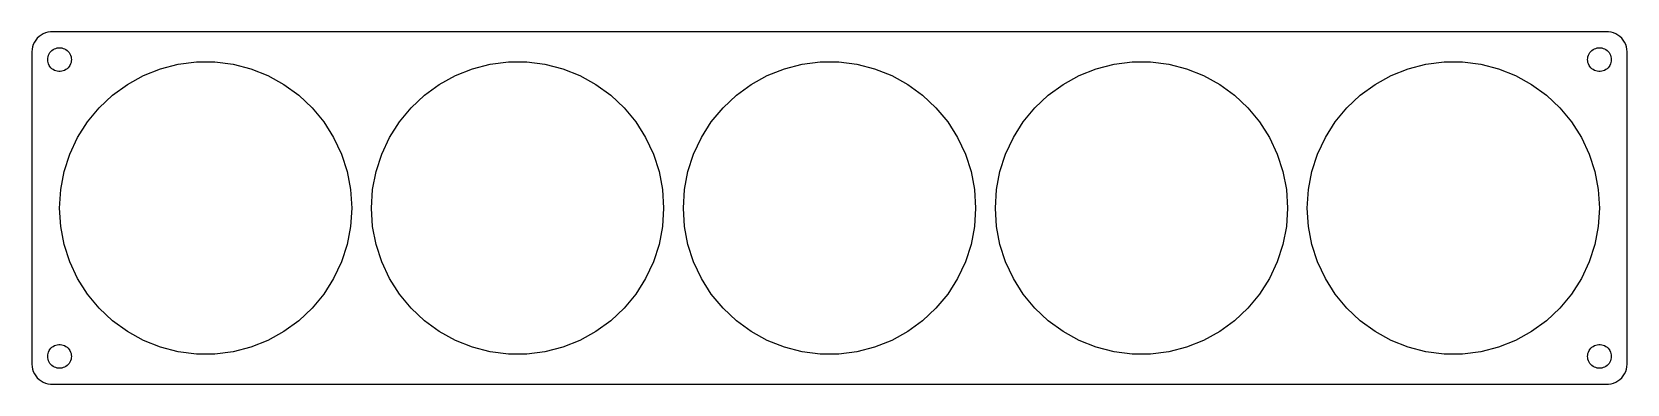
# Model space of a CAD drawing. Header units: metres. Extents: x -202 to 202, y -44 to 44.
import ezdxf

# ---------------------------------------------------------------- set-up
doc = ezdxf.new("R2010")
doc.units = ezdxf.units.M

msp = doc.modelspace()

# ---------------------------------------------------------------- linework, layer by layer
for p, q in [((-197.314, 44.4901), (-197.937, 44.4114)), ((197.314, 44.4901), (-197.314, 44.4901)), ((197.937, 44.4114), (197.314, 44.4901)), ((-201.843, 40.7434), (-201.961, 40.1267)), ((-201.649, 41.3406), (-201.843, 40.7434)), ((-201.382, 41.9088), (-201.649, 41.3406)), ((-201.045, 42.4389), (-201.382, 41.9088)), ((-200.645, 42.9227), (-201.045, 42.4389)), ((-200.187, 43.3526), (-200.645, 42.9227)), ((-199.679, 43.7216), (-200.187, 43.3526)), ((-199.129, 44.0241), (-199.679, 43.7216)), ((-198.545, 44.2553), (-199.129, 44.0241)), ((-197.937, 44.4114), (-198.545, 44.2553)), ((-195.927, 40.3532), (-195.562, 40.4469)), ((-195.562, 40.4469), (-195.188, 40.4941)), ((-195.188, 40.4941), (-194.812, 40.4941)), ((-194.812, 40.4941), (-194.438, 40.4469)), ((-194.438, 40.4469), (-194.073, 40.3532)), ((194.073, 40.3532), (194.438, 40.4469)), ((194.438, 40.4469), (194.812, 40.4941)), ((194.812, 40.4941), (195.188, 40.4941)), ((195.188, 40.4941), (195.562, 40.4469)), ((195.562, 40.4469), (195.927, 40.3532)), ((198.545, 44.2553), (197.937, 44.4114)), ((199.129, 44.0241), (198.545, 44.2553)), ((199.679, 43.7216), (199.129, 44.0241)), ((200.187, 43.3526), (199.679, 43.7216)), ((200.645, 42.9227), (200.187, 43.3526)), ((201.045, 42.4389), (200.645, 42.9227)), ((201.382, 41.9088), (201.045, 42.4389)), ((201.649, 41.3406), (201.382, 41.9088)), ((201.843, 40.7434), (201.649, 41.3406)), ((201.961, 40.1267), (201.843, 40.7434)), ((-201.961, 40.1267), (-202, 39.5)), ((-202, 39.5), (-202, -39.5)), ((-198, 37.5), (-197.976, 37.876)), ((-197.976, 37.124), (-198, 37.5)), ((-197.976, 37.876), (-197.906, 38.2461)), ((-197.906, 36.7539), (-197.976, 37.124)), ((-197.906, 38.2461), (-197.789, 38.6044)), ((-197.789, 36.3956), (-197.906, 36.7539)), ((-197.789, 38.6044), (-197.629, 38.9453)), ((-197.629, 36.0547), (-197.789, 36.3956)), ((-197.629, 38.9453), (-197.427, 39.2634)), ((-197.427, 39.2634), (-197.187, 39.5536)), ((-197.187, 39.5536), (-196.912, 39.8115)), ((-196.912, 39.8115), (-196.607, 40.033)), ((-196.607, 40.033), (-196.277, 40.2145)), ((-196.277, 40.2145), (-195.927, 40.3532)), ((-194.073, 40.3532), (-193.723, 40.2145)), ((-193.723, 40.2145), (-193.393, 40.033)), ((-193.393, 40.033), (-193.088, 39.8115)), ((-193.088, 39.8115), (-192.813, 39.5536)), ((-192.813, 39.5536), (-192.573, 39.2634)), ((-192.573, 39.2634), (-192.371, 38.9453)), ((-192.371, 38.9453), (-192.211, 38.6044)), ((-192.211, 36.3956), (-192.371, 36.0547)), ((-192.211, 38.6044), (-192.094, 38.2461)), ((-192.094, 36.7539), (-192.211, 36.3956)), ((-192.094, 38.2461), (-192.024, 37.876)), ((-192.024, 37.124), (-192.094, 36.7539)), ((-192.024, 37.876), (-192, 37.5)), ((-192, 37.5), (-192.024, 37.124)), ((-164.933, 36.3446), (-160.323, 36.927)), ((-160.323, 36.927), (-155.677, 36.927)), ((-155.677, 36.927), (-151.067, 36.3446)), ((-85.9331, 36.3446), (-81.3232, 36.927)), ((-81.3232, 36.927), (-76.6767, 36.927)), ((-76.6767, 36.927), (-72.0669, 36.3446)), ((-6.93311, 36.3446), (-2.32324, 36.927)), ((-2.32324, 36.927), (2.32324, 36.927)), ((2.32324, 36.927), (6.93311, 36.3446)), ((72.0669, 36.3446), (76.6767, 36.927)), ((76.6767, 36.927), (81.3232, 36.927)), ((81.3232, 36.927), (85.9331, 36.3446)), ((151.067, 36.3446), (155.677, 36.927)), ((155.677, 36.927), (160.323, 36.927)), ((160.323, 36.927), (164.933, 36.3446)), ((192, 37.5), (192.024, 37.876)), ((192.024, 37.124), (192, 37.5)), ((192.024, 37.876), (192.094, 38.2461)), ((192.094, 36.7539), (192.024, 37.124)), ((192.094, 38.2461), (192.211, 38.6044)), ((192.211, 36.3956), (192.094, 36.7539)), ((192.211, 38.6044), (192.371, 38.9453)), ((192.371, 36.0547), (192.211, 36.3956)), ((192.371, 38.9453), (192.573, 39.2634)), ((192.573, 39.2634), (192.813, 39.5536)), ((192.813, 39.5536), (193.088, 39.8115)), ((193.088, 39.8115), (193.393, 40.033)), ((193.393, 40.033), (193.723, 40.2145)), ((193.723, 40.2145), (194.073, 40.3532)), ((195.927, 40.3532), (196.277, 40.2145)), ((196.277, 40.2145), (196.607, 40.033)), ((196.607, 40.033), (196.912, 39.8115)), ((196.912, 39.8115), (197.187, 39.5536)), ((197.187, 39.5536), (197.427, 39.2634)), ((197.427, 39.2634), (197.629, 38.9453)), ((197.629, 38.9453), (197.789, 38.6044)), ((197.789, 36.3956), (197.629, 36.0547)), ((197.789, 38.6044), (197.906, 38.2461)), ((197.906, 36.7539), (197.789, 36.3956)), ((197.906, 38.2461), (197.976, 37.876)), ((197.976, 37.124), (197.906, 36.7539)), ((197.976, 37.876), (198, 37.5)), ((198, 37.5), (197.976, 37.124)), ((202, 39.5), (201.961, 40.1267)), ((202, -39.5), (202, 39.5)), ((-197.427, 35.7366), (-197.629, 36.0547)), ((-197.187, 35.4464), (-197.427, 35.7366)), ((-196.912, 35.1885), (-197.187, 35.4464)), ((-196.607, 34.967), (-196.912, 35.1885)), ((-196.277, 34.7855), (-196.607, 34.967)), ((-195.927, 34.6468), (-196.277, 34.7855)), ((-195.562, 34.5531), (-195.927, 34.6468)), ((-195.188, 34.5059), (-195.562, 34.5531)), ((-194.812, 34.5059), (-195.188, 34.5059)), ((-194.438, 34.5531), (-194.812, 34.5059)), ((-194.073, 34.6468), (-194.438, 34.5531)), ((-193.723, 34.7855), (-194.073, 34.6468)), ((-193.393, 34.967), (-193.723, 34.7855)), ((-193.088, 35.1885), (-193.393, 34.967)), ((-192.813, 35.4464), (-193.088, 35.1885)), ((-192.573, 35.7366), (-192.813, 35.4464)), ((-192.371, 36.0547), (-192.573, 35.7366)), ((-177.826, 31.2401), (-173.754, 33.4786)), ((-173.754, 33.4786), (-169.434, 35.1891)), ((-169.434, 35.1891), (-164.933, 36.3446)), ((-151.067, 36.3446), (-146.566, 35.1891)), ((-146.566, 35.1891), (-142.246, 33.4786)), ((-142.246, 33.4786), (-138.174, 31.2401)), ((-98.8256, 31.2401), (-94.7538, 33.4786)), ((-94.7538, 33.4786), (-90.4336, 35.1891)), ((-90.4336, 35.1891), (-85.9331, 36.3446)), ((-72.0669, 36.3446), (-67.5664, 35.1891)), ((-67.5664, 35.1891), (-63.2462, 33.4786)), ((-63.2462, 33.4786), (-59.1744, 31.2401)), ((-19.8256, 31.2401), (-15.7538, 33.4786)), ((-15.7538, 33.4786), (-11.4336, 35.1891)), ((-11.4336, 35.1891), (-6.93311, 36.3446)), ((6.93311, 36.3446), (11.4336, 35.1891)), ((11.4336, 35.1891), (15.7538, 33.4786)), ((15.7538, 33.4786), (19.8256, 31.2401)), ((59.1744, 31.2401), (63.2462, 33.4786)), ((63.2462, 33.4786), (67.5664, 35.1891)), ((67.5664, 35.1891), (72.0669, 36.3446)), ((85.9331, 36.3446), (90.4336, 35.1891)), ((90.4336, 35.1891), (94.7538, 33.4786)), ((94.7538, 33.4786), (98.8256, 31.2401)), ((138.174, 31.2401), (142.246, 33.4786)), ((142.246, 33.4786), (146.566, 35.1891)), ((146.566, 35.1891), (151.067, 36.3446)), ((164.933, 36.3446), (169.434, 35.1891)), ((169.434, 35.1891), (173.754, 33.4786)), ((173.754, 33.4786), (177.826, 31.2401)), ((192.573, 35.7366), (192.371, 36.0547)), ((192.813, 35.4464), (192.573, 35.7366)), ((193.088, 35.1885), (192.813, 35.4464)), ((193.393, 34.967), (193.088, 35.1885)), ((193.723, 34.7855), (193.393, 34.967)), ((194.073, 34.6468), (193.723, 34.7855)), ((194.438, 34.5531), (194.073, 34.6468)), ((194.812, 34.5059), (194.438, 34.5531)), ((195.188, 34.5059), (194.812, 34.5059)), ((195.562, 34.5531), (195.188, 34.5059)), ((195.927, 34.6468), (195.562, 34.5531)), ((196.277, 34.7855), (195.927, 34.6468)), ((196.607, 34.967), (196.277, 34.7855)), ((196.912, 35.1885), (196.607, 34.967)), ((197.187, 35.4464), (196.912, 35.1885)), ((197.427, 35.7366), (197.187, 35.4464)), ((197.629, 36.0547), (197.427, 35.7366)), ((-184.972, 25.3282), (-181.585, 28.509)), ((-181.585, 28.509), (-177.826, 31.2401)), ((-138.174, 31.2401), (-134.415, 28.509)), ((-134.415, 28.509), (-131.028, 25.3282)), ((-105.972, 25.3282), (-102.585, 28.509)), ((-102.585, 28.509), (-98.8256, 31.2401)), ((-59.1744, 31.2401), (-55.4153, 28.509)), ((-55.4153, 28.509), (-52.0282, 25.3282)), ((-26.9718, 25.3282), (-23.5847, 28.509)), ((-23.5847, 28.509), (-19.8256, 31.2401)), ((19.8256, 31.2401), (23.5847, 28.509)), ((23.5847, 28.509), (26.9718, 25.3282)), ((52.0282, 25.3282), (55.4153, 28.509)), ((55.4153, 28.509), (59.1744, 31.2401)), ((98.8256, 31.2401), (102.585, 28.509)), ((102.585, 28.509), (105.972, 25.3282)), ((131.028, 25.3282), (134.415, 28.509)), ((134.415, 28.509), (138.174, 31.2401)), ((177.826, 31.2401), (181.585, 28.509)), ((181.585, 28.509), (184.972, 25.3282)), ((-187.934, 21.748), (-184.972, 25.3282)), ((-131.028, 25.3282), (-128.066, 21.748)), ((-108.934, 21.748), (-105.972, 25.3282)), ((-52.0282, 25.3282), (-49.0664, 21.748)), ((-29.9336, 21.748), (-26.9718, 25.3282)), ((26.9718, 25.3282), (29.9336, 21.748)), ((49.0664, 21.748), (52.0282, 25.3282)), ((105.972, 25.3282), (108.934, 21.748)), ((128.066, 21.748), (131.028, 25.3282)), ((184.972, 25.3282), (187.934, 21.748)), ((-190.423, 17.8249), (-187.934, 21.748)), ((-128.066, 21.748), (-125.577, 17.8249)), ((-111.423, 17.8249), (-108.934, 21.748)), ((-49.0664, 21.748), (-46.5766, 17.8249)), ((-32.4233, 17.8249), (-29.9336, 21.748)), ((29.9336, 21.748), (32.4233, 17.8249)), ((46.5766, 17.8249), (49.0664, 21.748)), ((108.934, 21.748), (111.423, 17.8249)), ((125.577, 17.8249), (128.066, 21.748)), ((187.934, 21.748), (190.423, 17.8249)), ((-192.402, 13.6206), (-190.423, 17.8249)), ((-125.577, 17.8249), (-123.598, 13.6206)), ((-113.402, 13.6206), (-111.423, 17.8249)), ((-46.5766, 17.8249), (-44.5983, 13.6206)), ((-34.4017, 13.6206), (-32.4233, 17.8249)), ((32.4233, 17.8249), (34.4017, 13.6206)), ((44.5983, 13.6206), (46.5766, 17.8249)), ((111.423, 17.8249), (113.402, 13.6206)), ((123.598, 13.6206), (125.577, 17.8249)), ((190.423, 17.8249), (192.402, 13.6206)), ((-193.838, 9.20152), (-192.402, 13.6206)), ((-123.598, 13.6206), (-122.162, 9.20152)), ((-114.838, 9.20152), (-113.402, 13.6206)), ((-44.5983, 13.6206), (-43.1624, 9.20152)), ((-35.8376, 9.20152), (-34.4017, 13.6206)), ((34.4017, 13.6206), (35.8376, 9.20152)), ((43.1624, 9.20152), (44.5983, 13.6206)), ((113.402, 13.6206), (114.838, 9.20152)), ((122.162, 9.20152), (123.598, 13.6206)), ((192.402, 13.6206), (193.838, 9.20152)), ((-194.708, 4.63733), (-193.838, 9.20152)), ((-122.162, 9.20152), (-121.292, 4.63733)), ((-115.708, 4.63733), (-114.838, 9.20152)), ((-43.1624, 9.20152), (-42.2917, 4.63733)), ((-36.7082, 4.63733), (-35.8376, 9.20152)), ((35.8376, 9.20152), (36.7082, 4.63733)), ((42.2917, 4.63733), (43.1624, 9.20152)), ((114.838, 9.20152), (115.708, 4.63733)), ((121.292, 4.63733), (122.162, 9.20152)), ((193.838, 9.20152), (194.708, 4.63733)), ((-195, 0), (-194.708, 4.63733)), ((-121.292, 4.63733), (-121, 0)), ((-116, 0), (-115.708, 4.63733)), ((-42.2917, 4.63733), (-42, 0)), ((-37, 0), (-36.7082, 4.63733)), ((36.7082, 4.63733), (37, 0)), ((42, 0), (42.2917, 4.63733)), ((115.708, 4.63733), (116, 0)), ((121, 0), (121.292, 4.63733)), ((194.708, 4.63733), (195, 0)), ((-194.708, -4.63733), (-195, 0)), ((-121, 0), (-121.292, -4.63733)), ((-115.708, -4.63733), (-116, 0)), ((-42, 0), (-42.2917, -4.63733)), ((-36.7082, -4.63733), (-37, 0)), ((37, 0), (36.7082, -4.63733)), ((42.2917, -4.63733), (42, 0)), ((116, 0), (115.708, -4.63733)), ((121.292, -4.63733), (121, 0)), ((195, 0), (194.708, -4.63733)), ((-193.838, -9.20152), (-194.708, -4.63733)), ((-121.292, -4.63733), (-122.162, -9.20152)), ((-114.838, -9.20152), (-115.708, -4.63733)), ((-42.2917, -4.63733), (-43.1624, -9.20152)), ((-35.8376, -9.20152), (-36.7082, -4.63733)), ((36.7082, -4.63733), (35.8376, -9.20152)), ((43.1624, -9.20152), (42.2917, -4.63733)), ((115.708, -4.63733), (114.838, -9.20152)), ((122.162, -9.20152), (121.292, -4.63733)), ((194.708, -4.63733), (193.838, -9.20152)), ((-192.402, -13.6206), (-193.838, -9.20152)), ((-122.162, -9.20152), (-123.598, -13.6206)), ((-113.402, -13.6206), (-114.838, -9.20152)), ((-43.1624, -9.20152), (-44.5983, -13.6206)), ((-34.4017, -13.6206), (-35.8376, -9.20152)), ((35.8376, -9.20152), (34.4017, -13.6206)), ((44.5983, -13.6206), (43.1624, -9.20152)), ((114.838, -9.20152), (113.402, -13.6206)), ((123.598, -13.6206), (122.162, -9.20152)), ((193.838, -9.20152), (192.402, -13.6206)), ((-190.423, -17.8249), (-192.402, -13.6206)), ((-123.598, -13.6206), (-125.577, -17.8249)), ((-111.423, -17.8249), (-113.402, -13.6206)), ((-44.5983, -13.6206), (-46.5766, -17.8249)), ((-32.4233, -17.8249), (-34.4017, -13.6206)), ((34.4017, -13.6206), (32.4233, -17.8249)), ((46.5766, -17.8249), (44.5983, -13.6206)), ((113.402, -13.6206), (111.423, -17.8249)), ((125.577, -17.8249), (123.598, -13.6206)), ((192.402, -13.6206), (190.423, -17.8249)), ((-187.934, -21.748), (-190.423, -17.8249)), ((-125.577, -17.8249), (-128.066, -21.748)), ((-108.934, -21.748), (-111.423, -17.8249)), ((-46.5766, -17.8249), (-49.0664, -21.748)), ((-29.9336, -21.748), (-32.4233, -17.8249)), ((32.4233, -17.8249), (29.9336, -21.748)), ((49.0664, -21.748), (46.5766, -17.8249)), ((111.423, -17.8249), (108.934, -21.748)), ((128.066, -21.748), (125.577, -17.8249)), ((190.423, -17.8249), (187.934, -21.748)), ((-184.972, -25.3282), (-187.934, -21.748)), ((-128.066, -21.748), (-131.028, -25.3282)), ((-105.972, -25.3282), (-108.934, -21.748)), ((-49.0664, -21.748), (-52.0282, -25.3282)), ((-26.9718, -25.3282), (-29.9336, -21.748)), ((29.9336, -21.748), (26.9718, -25.3282)), ((52.0282, -25.3282), (49.0664, -21.748)), ((108.934, -21.748), (105.972, -25.3282)), ((131.028, -25.3282), (128.066, -21.748)), ((187.934, -21.748), (184.972, -25.3282)), ((-181.585, -28.509), (-184.972, -25.3282)), ((-131.028, -25.3282), (-134.415, -28.509)), ((-102.585, -28.509), (-105.972, -25.3282)), ((-52.0282, -25.3282), (-55.4153, -28.509)), ((-23.5847, -28.509), (-26.9718, -25.3282)), ((26.9718, -25.3282), (23.5847, -28.509)), ((55.4153, -28.509), (52.0282, -25.3282)), ((105.972, -25.3282), (102.585, -28.509)), ((134.415, -28.509), (131.028, -25.3282)), ((184.972, -25.3282), (181.585, -28.509)), ((-177.826, -31.2401), (-181.585, -28.509)), ((-173.754, -33.4786), (-177.826, -31.2401)), ((-138.174, -31.2401), (-142.246, -33.4786)), ((-134.415, -28.509), (-138.174, -31.2401)), ((-98.8256, -31.2401), (-102.585, -28.509)), ((-94.7538, -33.4786), (-98.8256, -31.2401)), ((-59.1744, -31.2401), (-63.2462, -33.4786)), ((-55.4153, -28.509), (-59.1744, -31.2401)), ((-19.8256, -31.2401), (-23.5847, -28.509)), ((-15.7538, -33.4786), (-19.8256, -31.2401)), ((19.8256, -31.2401), (15.7538, -33.4786)), ((23.5847, -28.509), (19.8256, -31.2401)), ((59.1744, -31.2401), (55.4153, -28.509)), ((63.2462, -33.4786), (59.1744, -31.2401)), ((98.8256, -31.2401), (94.7538, -33.4786)), ((102.585, -28.509), (98.8256, -31.2401)), ((138.174, -31.2401), (134.415, -28.509)), ((142.246, -33.4786), (138.174, -31.2401)), ((177.826, -31.2401), (173.754, -33.4786)), ((181.585, -28.509), (177.826, -31.2401)), ((-197.789, -36.3956), (-197.629, -36.0547)), ((-197.629, -36.0547), (-197.427, -35.7366)), ((-197.427, -35.7366), (-197.187, -35.4464)), ((-197.187, -35.4464), (-196.912, -35.1885)), ((-196.912, -35.1885), (-196.607, -34.967)), ((-196.607, -34.967), (-196.277, -34.7855)), ((-196.277, -34.7855), (-195.927, -34.6468)), ((-195.927, -34.6468), (-195.562, -34.5531)), ((-195.562, -34.5531), (-195.188, -34.5059)), ((-195.188, -34.5059), (-194.812, -34.5059)), ((-194.812, -34.5059), (-194.438, -34.5531)), ((-194.438, -34.5531), (-194.073, -34.6468)), ((-194.073, -34.6468), (-193.723, -34.7855)), ((-193.723, -34.7855), (-193.393, -34.967)), ((-193.393, -34.967), (-193.088, -35.1885)), ((-193.088, -35.1885), (-192.813, -35.4464)), ((-192.813, -35.4464), (-192.573, -35.7366)), ((-192.573, -35.7366), (-192.371, -36.0547)), ((-192.371, -36.0547), (-192.211, -36.3956)), ((-169.434, -35.1891), (-173.754, -33.4786)), ((-164.933, -36.3446), (-169.434, -35.1891)), ((-160.323, -36.927), (-164.933, -36.3446)), ((-151.067, -36.3446), (-155.677, -36.927)), ((-146.566, -35.1891), (-151.067, -36.3446)), ((-142.246, -33.4786), (-146.566, -35.1891)), ((-90.4336, -35.1891), (-94.7538, -33.4786)), ((-85.9331, -36.3446), (-90.4336, -35.1891)), ((-81.3232, -36.927), (-85.9331, -36.3446)), ((-72.0669, -36.3446), (-76.6767, -36.927)), ((-67.5664, -35.1891), (-72.0669, -36.3446)), ((-63.2462, -33.4786), (-67.5664, -35.1891)), ((-11.4336, -35.1891), (-15.7538, -33.4786)), ((-6.93311, -36.3446), (-11.4336, -35.1891)), ((-2.32324, -36.927), (-6.93311, -36.3446)), ((6.93311, -36.3446), (2.32324, -36.927)), ((11.4336, -35.1891), (6.93311, -36.3446)), ((15.7538, -33.4786), (11.4336, -35.1891)), ((67.5664, -35.1891), (63.2462, -33.4786)), ((72.0669, -36.3446), (67.5664, -35.1891)), ((76.6767, -36.927), (72.0669, -36.3446)), ((85.9331, -36.3446), (81.3232, -36.927)), ((90.4336, -35.1891), (85.9331, -36.3446)), ((94.7538, -33.4786), (90.4336, -35.1891)), ((146.566, -35.1891), (142.246, -33.4786)), ((151.067, -36.3446), (146.566, -35.1891)), ((155.677, -36.927), (151.067, -36.3446)), ((164.933, -36.3446), (160.323, -36.927)), ((169.434, -35.1891), (164.933, -36.3446)), ((173.754, -33.4786), (169.434, -35.1891)), ((192.211, -36.3956), (192.371, -36.0547)), ((192.371, -36.0547), (192.573, -35.7366)), ((192.573, -35.7366), (192.813, -35.4464)), ((192.813, -35.4464), (193.088, -35.1885)), ((193.088, -35.1885), (193.393, -34.967)), ((193.393, -34.967), (193.723, -34.7855)), ((193.723, -34.7855), (194.073, -34.6468)), ((194.073, -34.6468), (194.438, -34.5531)), ((194.438, -34.5531), (194.812, -34.5059)), ((194.812, -34.5059), (195.188, -34.5059)), ((195.188, -34.5059), (195.562, -34.5531)), ((195.562, -34.5531), (195.927, -34.6468)), ((195.927, -34.6468), (196.277, -34.7855)), ((196.277, -34.7855), (196.607, -34.967)), ((196.607, -34.967), (196.912, -35.1885)), ((196.912, -35.1885), (197.187, -35.4464)), ((197.187, -35.4464), (197.427, -35.7366)), ((197.427, -35.7366), (197.629, -36.0547)), ((197.629, -36.0547), (197.789, -36.3956)), ((-202, -39.5), (-201.961, -40.1267)), ((-201.961, -40.1267), (-201.843, -40.7434)), ((-198, -37.5), (-197.976, -37.124)), ((-197.976, -37.876), (-198, -37.5)), ((-197.976, -37.124), (-197.906, -36.7539)), ((-197.906, -38.2461), (-197.976, -37.876)), ((-197.906, -36.7539), (-197.789, -36.3956)), ((-197.789, -38.6044), (-197.906, -38.2461)), ((-197.629, -38.9453), (-197.789, -38.6044)), ((-197.427, -39.2634), (-197.629, -38.9453)), ((-197.187, -39.5536), (-197.427, -39.2634)), ((-196.912, -39.8115), (-197.187, -39.5536)), ((-196.607, -40.033), (-196.912, -39.8115)), ((-196.277, -40.2145), (-196.607, -40.033)), ((-195.927, -40.3532), (-196.277, -40.2145)), ((-195.562, -40.4469), (-195.927, -40.3532)), ((-194.073, -40.3532), (-194.438, -40.4469)), ((-193.723, -40.2145), (-194.073, -40.3532)), ((-193.393, -40.033), (-193.723, -40.2145)), ((-193.088, -39.8115), (-193.393, -40.033)), ((-192.813, -39.5536), (-193.088, -39.8115)), ((-192.573, -39.2634), (-192.813, -39.5536)), ((-192.371, -38.9453), (-192.573, -39.2634)), ((-192.211, -38.6044), (-192.371, -38.9453)), ((-192.211, -36.3956), (-192.094, -36.7539)), ((-192.094, -38.2461), (-192.211, -38.6044)), ((-192.094, -36.7539), (-192.024, -37.124)), ((-192.024, -37.876), (-192.094, -38.2461)), ((-192.024, -37.124), (-192, -37.5)), ((-192, -37.5), (-192.024, -37.876)), ((-155.677, -36.927), (-160.323, -36.927)), ((-76.6767, -36.927), (-81.3232, -36.927)), ((2.32324, -36.927), (-2.32324, -36.927)), ((81.3232, -36.927), (76.6767, -36.927)), ((160.323, -36.927), (155.677, -36.927)), ((192, -37.5), (192.024, -37.124)), ((192.024, -37.876), (192, -37.5)), ((192.024, -37.124), (192.094, -36.7539)), ((192.094, -38.2461), (192.024, -37.876)), ((192.094, -36.7539), (192.211, -36.3956)), ((192.211, -38.6044), (192.094, -38.2461)), ((192.371, -38.9453), (192.211, -38.6044)), ((192.573, -39.2634), (192.371, -38.9453)), ((192.813, -39.5536), (192.573, -39.2634)), ((193.088, -39.8115), (192.813, -39.5536)), ((193.393, -40.033), (193.088, -39.8115)), ((193.723, -40.2145), (193.393, -40.033)), ((194.073, -40.3532), (193.723, -40.2145)), ((194.438, -40.4469), (194.073, -40.3532)), ((195.927, -40.3532), (195.562, -40.4469)), ((196.277, -40.2145), (195.927, -40.3532)), ((196.607, -40.033), (196.277, -40.2145)), ((196.912, -39.8115), (196.607, -40.033)), ((197.187, -39.5536), (196.912, -39.8115)), ((197.427, -39.2634), (197.187, -39.5536)), ((197.629, -38.9453), (197.427, -39.2634)), ((197.789, -38.6044), (197.629, -38.9453)), ((197.789, -36.3956), (197.906, -36.7539)), ((197.906, -38.2461), (197.789, -38.6044)), ((197.906, -36.7539), (197.976, -37.124)), ((197.976, -37.876), (197.906, -38.2461)), ((197.976, -37.124), (198, -37.5)), ((198, -37.5), (197.976, -37.876)), ((201.843, -40.7434), (201.961, -40.1267)), ((201.961, -40.1267), (202, -39.5)), ((-201.843, -40.7434), (-201.649, -41.3406)), ((-201.649, -41.3406), (-201.382, -41.9088)), ((-201.382, -41.9088), (-201.045, -42.4389)), ((-201.045, -42.4389), (-200.645, -42.9227)), ((-200.645, -42.9227), (-200.187, -43.3526)), ((-200.187, -43.3526), (-199.679, -43.7216)), ((-199.679, -43.7216), (-199.129, -44.0241)), ((-199.129, -44.0241), (-198.545, -44.2553)), ((-198.545, -44.2553), (-197.937, -44.4114)), ((-197.937, -44.4114), (-197.314, -44.4901)), ((-195.188, -40.4941), (-195.562, -40.4469)), ((-194.812, -40.4941), (-195.188, -40.4941)), ((-194.438, -40.4469), (-194.812, -40.4941)), ((194.812, -40.4941), (194.438, -40.4469)), ((195.188, -40.4941), (194.812, -40.4941)), ((195.562, -40.4469), (195.188, -40.4941)), ((197.314, -44.4901), (197.937, -44.4114)), ((197.937, -44.4114), (198.545, -44.2553)), ((198.545, -44.2553), (199.129, -44.0241)), ((199.129, -44.0241), (199.679, -43.7216)), ((199.679, -43.7216), (200.187, -43.3526)), ((200.187, -43.3526), (200.645, -42.9227)), ((200.645, -42.9227), (201.045, -42.4389)), ((201.045, -42.4389), (201.382, -41.9088)), ((201.382, -41.9088), (201.649, -41.3406)), ((201.649, -41.3406), (201.843, -40.7434)), ((-197.314, -44.4901), (197.314, -44.4901))]:
    msp.add_line(p, q)

doc.saveas('drawing.dxf')
